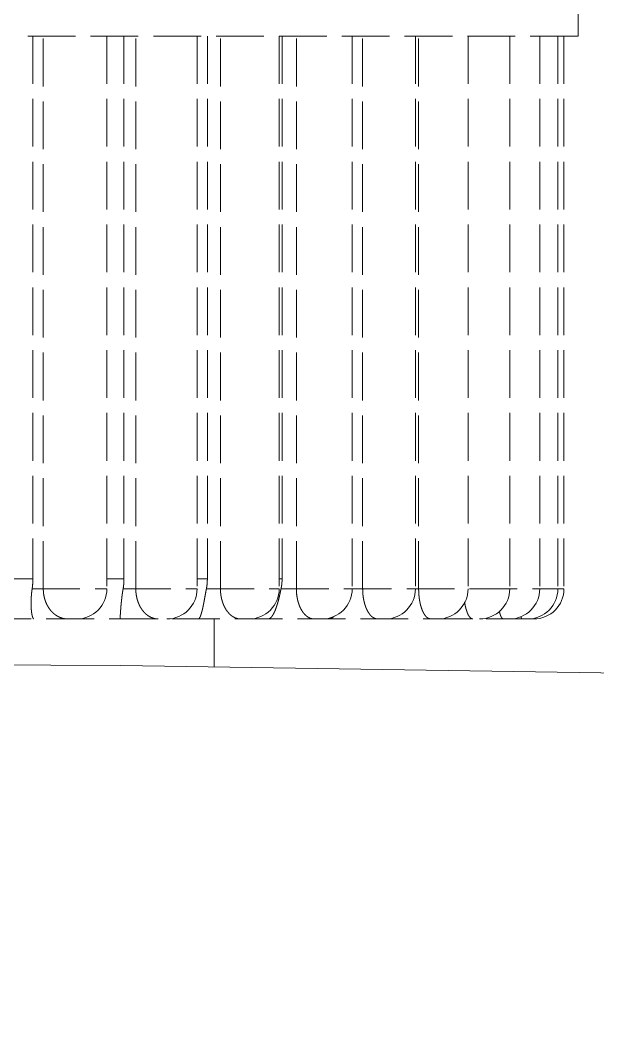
# Model space of a CAD drawing. Header units: millimetres. Extents: x -159872 to 386485, y -250577 to 158966.
# Drawn here: x -44049.07 to -44034.71, y -44542.75 to -44517.47 of the extents above; entities that cross this region are included whole.
import ezdxf

# ---------------------------------------------------------------- set-up
doc = ezdxf.new("R2010")
doc.units = ezdxf.units.MM
doc.linetypes.add('Line Type-17', pattern=[1.5625, 1.1875, -0.375])
doc.layers.add('None', color=7, linetype='Continuous', lineweight=5)

# ---------------------------------------------------------------- blocks, each defined once
blk = doc.blocks.new('Group-156')
at = {"layer": 'None', "color": 7, "linetype": 'Line Type-17', "lineweight": 13, "transparency": 33554687}
for p, q in [((-104708.709, -8060.346), (-104708.709, -8057.546)), ((-104708.709, -8060.346), (-104766.309, -8060.346)), ((-104722.267, -8060.346), (-104722.267, -8073.846)), ((-104722.009, -8074.096), (-104722.009, -8060.346)), ((-104720.426, -8060.346), (-104720.426, -8074.096)), ((-104720.002, -8060.346), (-104720.002, -8073.846)), ((-104719.708, -8074.096), (-104719.708, -8060.346)), ((-104718.183, -8060.346), (-104718.183, -8074.096)), ((-104717.928, -8060.346), (-104717.928, -8073.846)), ((-104717.602, -8074.096), (-104717.602, -8060.346)), ((-104716.142, -8060.346), (-104716.142, -8074.096)), ((-104716.07, -8060.346), (-104716.07, -8073.846)), ((-104715.715, -8074.096), (-104715.715, -8060.346)), ((-104714.325, -8060.346), (-104714.325, -8074.096)), ((-104714.066, -8074.096), (-104714.066, -8060.346)), ((-104712.753, -8060.346), (-104712.753, -8074.096)), ((-104712.674, -8074.096), (-104712.674, -8060.346)), ((-104711.443, -8060.346), (-104711.443, -8074.096)), ((-104710.408, -8060.346), (-104710.408, -8074.096)), ((-104709.661, -8060.346), (-104709.661, -8074.096)), ((-104709.21, -8060.346), (-104709.21, -8074.096)), ((-104709.059, -8060.346), (-104709.059, -8074.096)), ((-104722.267, -8073.846), (-104722.846, -8073.846)), ((-104720.002, -8073.846), (-104720.426, -8073.846)), ((-104717.928, -8073.846), (-104718.183, -8073.846)), ((-104716.07, -8073.846), (-104716.142, -8073.846)), ((-104722.285, -8074.096), (-104720.426, -8074.096)), ((-104720.023, -8074.096), (-104718.183, -8074.096)), ((-104717.952, -8074.096), (-104716.142, -8074.096)), ((-104716.098, -8074.105), (-104716.095, -8074.096)), ((-104716.095, -8074.096), (-104709.059, -8074.096)), ((-104710.122, -8074.809), (-104710.129, -8074.783)), ((-104709.809, -8074.846), (-104765.209, -8074.846)), ((-104717.759, -8074.846), (-104717.759, -8076.041)), ((-104709.934, -8074.846), (-104709.934, -8074.841))]:
    blk.add_line(p, q, dxfattribs=at)
at = {"layer": 'None', "color": 7, "linetype": 'Line Type-17', "lineweight": 13, "transparency": 33554687, "flags": 128}
for points in [[(-104722.285, -8074.096, 0.005169), (-104722.281, -8074.062), (-104722.28, -8074.061, 0.005825), (-104722.276, -8074.026), (-104722.276, -8074.025, 0.005741), (-104722.273, -8073.987), (-104722.273, -8073.986, 0.00594), (-104722.27, -8073.947), (-104722.269, -8073.942, 0.00602), (-104722.268, -8073.911), (-104722.268, -8073.911, 0.002999), (-104722.267, -8073.881, 0.005883), (-104722.267, -8073.851), (-104722.267, -8073.846), (-104722.267, -8073.846)], [(-104720.023, -8074.096, 0.00595), (-104720.017, -8074.061), (-104720.017, -8074.057, 0.006597), (-104720.013, -8074.029, 0.003273), (-104720.01, -8074), (-104720.01, -8074, 0.006576), (-104720.007, -8073.971), (-104720.007, -8073.966, 0.006864), (-104720.004, -8073.926), (-104720.004, -8073.926, 0.006831), (-104720.002, -8073.886), (-104720.002, -8073.885, 0.006592), (-104720.002, -8073.846), (-104720.002, -8073.846)], [(-104717.952, -8074.096, 0.003715), (-104717.948, -8074.076), (-104717.948, -8074.072, 0.007362), (-104717.943, -8074.043), (-104717.942, -8074.037, 0.007289), (-104717.938, -8074.002), (-104717.937, -8073.997, 0.006182), (-104717.934, -8073.971), (-104717.934, -8073.968, 0.00383), (-104717.932, -8073.947, 0.003823), (-104717.931, -8073.927), (-104717.931, -8073.922, 0.00762), (-104717.929, -8073.891), (-104717.929, -8073.886, 0.007479), (-104717.928, -8073.846), (-104717.928, -8073.846)], [(-104716.095, -8074.096), (-104716.095, -8074.095, 0.003528), (-104716.092, -8074.079, 0.003124), (-104716.089, -8074.064), (-104716.089, -8074.06, 0.006211), (-104716.085, -8074.038), (-104716.084, -8074.034, 0.006174), (-104716.08, -8074.005), (-104716.08, -8074.005, 0.006052), (-104716.077, -8073.975), (-104716.077, -8073.975)], [(-104716.077, -8073.975), (-104716.076, -8073.971, 0.006528), (-104716.074, -8073.947), (-104716.074, -8073.943, 0.003305), (-104716.072, -8073.927, 0.003302), (-104716.071, -8073.91), (-104716.071, -8073.906, 0.006592), (-104716.07, -8073.882), (-104716.07, -8073.878, 0.006487), (-104716.07, -8073.846), (-104716.07, -8073.846)], [(-104721.402, -8074.846), (-104721.405, -8074.846, -0.01696), (-104721.433, -8074.845), (-104721.435, -8074.844, -0.012048), (-104721.459, -8074.842, -0.011856), (-104721.482, -8074.839), (-104721.482, -8074.839, -0.011699), (-104721.506, -8074.834), (-104721.506, -8074.834, -0.011587), (-104721.529, -8074.829, -0.011519), (-104721.552, -8074.822, -0.0115), (-104721.575, -8074.814), (-104721.575, -8074.814, -0.012455), (-104721.598, -8074.805), (-104721.599, -8074.805, -0.01178), (-104721.621, -8074.795, -0.011462), (-104721.644, -8074.783, -0.011158), (-104721.665, -8074.771, -0.010869), (-104721.686, -8074.758, -0.010598), (-104721.707, -8074.744, -0.010348), (-104721.727, -8074.729, -0.010122), (-104721.746, -8074.713), (-104721.746, -8074.713, -0.010154), (-104721.765, -8074.696), (-104721.765, -8074.696, -0.010331), (-104721.784, -8074.678), (-104721.784, -8074.678, -0.010057), (-104721.803, -8074.659, -0.009793), (-104721.82, -8074.639, -0.009541), (-104721.837, -8074.618, -0.009303), (-104721.853, -8074.597, -0.00908), (-104721.868, -8074.575, -0.008874), (-104721.883, -8074.553), (-104721.883, -8074.553, -0.008833), (-104721.897, -8074.53), (-104721.897, -8074.529, -0.009031), (-104721.91, -8074.505), (-104721.91, -8074.505, -0.008862), (-104721.923, -8074.48, -0.008698), (-104721.935, -8074.454, -0.008539), (-104721.946, -8074.428, -0.008389), (-104721.956, -8074.402, -0.008247), (-104721.965, -8074.375, -0.008115), (-104721.973, -8074.349), (-104721.973, -8074.348, -0.00805), (-104721.98, -8074.321), (-104721.981, -8074.321, -0.008159), (-104721.987, -8074.293), (-104721.987, -8074.293, -0.008078), (-104721.993, -8074.264, -0.008007), (-104721.998, -8074.236, -0.007948), (-104722.002, -8074.207, -0.007901), (-104722.005, -8074.178, -0.007867), (-104722.007, -8074.149), (-104722.007, -8074.143, -0.014206), (-104722.009, -8074.102), (-104722.009, -8074.096), (-104722.009, -8074.096)], [(-104719.15, -8074.846, -0.011058), (-104719.169, -8074.845), (-104719.17, -8074.845, -0.013243), (-104719.189, -8074.844), (-104719.19, -8074.844, -0.012913), (-104719.212, -8074.841), (-104719.212, -8074.841, -0.012634), (-104719.234, -8074.837), (-104719.234, -8074.837, -0.01241), (-104719.255, -8074.832), (-104719.255, -8074.832, -0.012242), (-104719.276, -8074.826, -0.012129), (-104719.297, -8074.819), (-104719.299, -8074.818, -0.012081), (-104719.315, -8074.812, -0.006241), (-104719.33, -8074.806), (-104719.33, -8074.806, -0.012612), (-104719.346, -8074.798), (-104719.348, -8074.797, -0.012159), (-104719.369, -8074.786, -0.011717), (-104719.389, -8074.774, -0.011287), (-104719.408, -8074.761, -0.010875), (-104719.427, -8074.747, -0.010486), (-104719.445, -8074.732, -0.01015), (-104719.463, -8074.717), (-104719.465, -8074.715, -0.014458), (-104719.486, -8074.695), (-104719.488, -8074.693, -0.010249), (-104719.505, -8074.674, -0.009915), (-104719.522, -8074.655, -0.00958), (-104719.538, -8074.635, -0.009254), (-104719.553, -8074.614, -0.00894), (-104719.567, -8074.593, -0.008641), (-104719.581, -8074.572, -0.008358), (-104719.594, -8074.55), (-104719.594, -8074.55, -0.008362), (-104719.607, -8074.527), (-104719.607, -8074.526, -0.008548), (-104719.619, -8074.502), (-104719.619, -8074.502, -0.008351), (-104719.63, -8074.477, -0.008158), (-104719.641, -8074.451, -0.007968), (-104719.651, -8074.426, -0.007785), (-104719.66, -8074.4, -0.007609), (-104719.668, -8074.373, -0.007441), (-104719.676, -8074.347), (-104719.676, -8074.347, -0.007368), (-104719.682, -8074.32), (-104719.682, -8074.319, -0.007495), (-104719.688, -8074.292), (-104719.689, -8074.291, -0.007414), (-104719.694, -8074.263, -0.007341), (-104719.698, -8074.235, -0.007276), (-104719.702, -8074.206, -0.00722), (-104719.705, -8074.177, -0.007177), (-104719.706, -8074.149), (-104719.707, -8074.143, -0.012911), (-104719.708, -8074.102), (-104719.708, -8074.096), (-104719.708, -8074.096)], [(-104717.1, -8074.846, -0.00859), (-104717.112, -8074.845), (-104717.114, -8074.845, -0.014754), (-104717.129, -8074.844), (-104717.131, -8074.844, -0.014236), (-104717.15, -8074.842), (-104717.15, -8074.842, -0.013787), (-104717.17, -8074.838), (-104717.17, -8074.838, -0.013404), (-104717.188, -8074.834), (-104717.189, -8074.834, -0.013091), (-104717.207, -8074.828, -0.012853), (-104717.226, -8074.822), (-104717.226, -8074.821, -0.012689), (-104717.243, -8074.815, -0.010479), (-104717.259, -8074.807), (-104717.26, -8074.807, -0.013532), (-104717.276, -8074.798), (-104717.277, -8074.797, -0.012911), (-104717.296, -8074.786, -0.012294), (-104717.314, -8074.775, -0.011684), (-104717.331, -8074.762, -0.011091), (-104717.348, -8074.748, -0.010522), (-104717.364, -8074.734, -0.009984), (-104717.379, -8074.719, -0.009471), (-104717.394, -8074.704), (-104717.394, -8074.703, -0.010163), (-104717.409, -8074.686), (-104717.41, -8074.686, -0.009885), (-104717.425, -8074.667), (-104717.425, -8074.667, -0.009486), (-104717.44, -8074.648, -0.00909), (-104717.454, -8074.628, -0.008701), (-104717.467, -8074.607, -0.008322), (-104717.48, -8074.587, -0.007956), (-104717.491, -8074.565, -0.007598), (-104717.503, -8074.544), (-104717.503, -8074.544, -0.007798), (-104717.514, -8074.521), (-104717.514, -8074.52, -0.00785), (-104717.525, -8074.496), (-104717.525, -8074.496, -0.007637), (-104717.535, -8074.471, -0.007425), (-104717.544, -8074.446, -0.007216), (-104717.553, -8074.42, -0.007011), (-104717.56, -8074.395, -0.006812), (-104717.568, -8074.369, -0.006618), (-104717.574, -8074.343), (-104717.574, -8074.343, -0.006578), (-104717.58, -8074.316), (-104717.58, -8074.316, -0.00671), (-104717.585, -8074.288), (-104717.587, -8074.281, -0.013151), (-104717.593, -8074.239, -0.006482), (-104717.598, -8074.197, -0.012778), (-104717.601, -8074.155), (-104717.601, -8074.148, -0.011412), (-104717.602, -8074.096), (-104717.602, -8074.096)], [(-104716.338, -8074.8), (-104716.337, -8074.799, 0.01369), (-104716.33, -8074.792), (-104716.33, -8074.791, 0.00864), (-104716.324, -8074.785, 0.00791), (-104716.319, -8074.778), (-104716.319, -8074.778, 0.00716), (-104716.314, -8074.771), (-104716.314, -8074.771, 0.006415), (-104716.309, -8074.764), (-104716.309, -8074.764, 0.00568), (-104716.305, -8074.757), (-104716.305, -8074.757, 0.004953), (-104716.3, -8074.75, 0.00425), (-104716.296, -8074.743, 0.003543), (-104716.291, -8074.735), (-104716.29, -8074.732, 0.007747), (-104716.282, -8074.719), (-104716.281, -8074.717, 0.004455), (-104716.273, -8074.701), (-104716.273, -8074.701, 0.007204), (-104716.264, -8074.684), (-104716.263, -8074.682, 0.003795), (-104716.257, -8074.669, 0.003581), (-104716.252, -8074.657, 0.00335), (-104716.246, -8074.644, 0.003117), (-104716.241, -8074.631, 0.002889), (-104716.236, -8074.619), (-104716.235, -8074.618, 0.003501), (-104716.23, -8074.603), (-104716.228, -8074.598, 0.005713), (-104716.219, -8074.575), (-104716.218, -8074.571, 0.002586), (-104716.213, -8074.555, 0.00247), (-104716.207, -8074.54), (-104716.206, -8074.536, 0.004323), (-104716.199, -8074.513, 0.001933), (-104716.191, -8074.489, 0.003288), (-104716.184, -8074.465), (-104716.183, -8074.46, 0.003144), (-104716.173, -8074.427), (-104716.173, -8074.426, 0.002867), (-104716.163, -8074.39), (-104716.163, -8074.39, 0.002563), (-104716.154, -8074.355), (-104716.154, -8074.354, 0.002255), (-104716.145, -8074.32), (-104716.145, -8074.319, 0.001777), (-104716.137, -8074.286), (-104716.137, -8074.286)], [(-104715.274, -8074.846), (-104715.275, -8074.846, -0.020397), (-104715.293, -8074.845), (-104715.294, -8074.845, -0.016293), (-104715.311, -8074.843, -0.015558), (-104715.328, -8074.84), (-104715.328, -8074.84, -0.014895), (-104715.344, -8074.836), (-104715.344, -8074.836, -0.014324), (-104715.361, -8074.831), (-104715.361, -8074.831, -0.013853), (-104715.377, -8074.825), (-104715.377, -8074.825, -0.013483), (-104715.392, -8074.818, -0.01326), (-104715.408, -8074.81), (-104715.408, -8074.81, -0.015458), (-104715.425, -8074.8), (-104715.425, -8074.8, -0.01401), (-104715.442, -8074.789, -0.013176), (-104715.457, -8074.778, -0.012332), (-104715.472, -8074.765, -0.011498), (-104715.487, -8074.752, -0.010684), (-104715.501, -8074.738, -0.009903), (-104715.514, -8074.724, -0.009149), (-104715.527, -8074.709), (-104715.527, -8074.709, -0.009297), (-104715.54, -8074.693), (-104715.541, -8074.692, -0.009587), (-104715.554, -8074.675), (-104715.554, -8074.674, -0.009153), (-104715.567, -8074.655, -0.008715), (-104715.58, -8074.636, -0.008278), (-104715.591, -8074.616, -0.007846), (-104715.602, -8074.596, -0.007421), (-104715.613, -8074.575, -0.007012), (-104715.622, -8074.554), (-104715.623, -8074.554, -0.00673), (-104715.632, -8074.533), (-104715.632, -8074.532, -0.00719), (-104715.641, -8074.509), (-104715.642, -8074.508, -0.006972), (-104715.651, -8074.484, -0.00675), (-104715.659, -8074.459, -0.00653), (-104715.667, -8074.434, -0.006312), (-104715.674, -8074.409, -0.006097), (-104715.681, -8074.384, -0.005889), (-104715.687, -8074.359, -0.005675), (-104715.692, -8074.333), (-104715.692, -8074.333, -0.005818), (-104715.697, -8074.306), (-104715.698, -8074.299, -0.011553), (-104715.704, -8074.258), (-104715.705, -8074.251, -0.011281), (-104715.711, -8074.195), (-104715.711, -8074.192, -0.011037), (-104715.714, -8074.143), (-104715.714, -8074.14, -0.008476), (-104715.715, -8074.096), (-104715.715, -8074.096)], [(-104713.691, -8074.846, -0.015767), (-104713.702, -8074.845), (-104713.703, -8074.845, -0.019799), (-104713.715, -8074.844), (-104713.716, -8074.844, -0.018523), (-104713.731, -8074.841), (-104713.731, -8074.841, -0.017345), (-104713.745, -8074.837), (-104713.745, -8074.837, -0.016292), (-104713.759, -8074.833), (-104713.759, -8074.833, -0.015381), (-104713.772, -8074.827), (-104713.772, -8074.827, -0.014623), (-104713.786, -8074.821), (-104713.786, -8074.821, -0.014014), (-104713.798, -8074.814, -0.011579), (-104713.809, -8074.807), (-104713.81, -8074.807, -0.015999), (-104713.823, -8074.798), (-104713.824, -8074.797, -0.014925), (-104713.838, -8074.786, -0.013802), (-104713.851, -8074.774, -0.012654), (-104713.863, -8074.762, -0.011509), (-104713.876, -8074.749, -0.010383), (-104713.887, -8074.735, -0.009303), (-104713.898, -8074.721, -0.00821), (-104713.908, -8074.706), (-104713.909, -8074.706, -0.008661), (-104713.919, -8074.69), (-104713.92, -8074.689, -0.008744), (-104713.931, -8074.671), (-104713.932, -8074.67, -0.008308), (-104713.943, -8074.651, -0.007866), (-104713.953, -8074.632, -0.007422), (-104713.963, -8074.612, -0.00698), (-104713.972, -8074.592, -0.006542), (-104713.98, -8074.572, -0.006114), (-104713.989, -8074.551), (-104713.989, -8074.551, -0.005936), (-104713.996, -8074.53), (-104713.997, -8074.529, -0.00633), (-104714.005, -8074.506), (-104714.005, -8074.505, -0.006108), (-104714.012, -8074.481, -0.005884), (-104714.02, -8074.456, -0.00566), (-104714.026, -8074.432, -0.005439), (-104714.032, -8074.407, -0.005219), (-104714.037, -8074.382, -0.005042), (-104714.042, -8074.357), (-104714.044, -8074.35, -0.009702), (-104714.05, -8074.311), (-104714.051, -8074.304, -0.009789), (-104714.058, -8074.25), (-104714.058, -8074.25, -0.009555), (-104714.062, -8074.195), (-104714.063, -8074.192, -0.009326), (-104714.065, -8074.143), (-104714.065, -8074.14, -0.007141), (-104714.066, -8074.096), (-104714.066, -8074.096)], [(-104712.369, -8074.846), (-104712.37, -8074.846, -0.019763), (-104712.377, -8074.845), (-104712.378, -8074.845, -0.012505), (-104712.384, -8074.845, -0.012004), (-104712.39, -8074.844), (-104712.39, -8074.844, -0.011586), (-104712.395, -8074.842), (-104712.397, -8074.842, -0.021421), (-104712.405, -8074.84), (-104712.407, -8074.839, -0.01944), (-104712.418, -8074.835), (-104712.418, -8074.835, -0.017692), (-104712.429, -8074.83), (-104712.429, -8074.83, -0.016178), (-104712.44, -8074.824), (-104712.44, -8074.824, -0.014912), (-104712.45, -8074.818), (-104712.451, -8074.818, -0.013867), (-104712.46, -8074.811, -0.010955), (-104712.469, -8074.804), (-104712.469, -8074.804, -0.016861), (-104712.479, -8074.795), (-104712.48, -8074.794, -0.01555), (-104712.492, -8074.783), (-104712.492, -8074.783, -0.014136), (-104712.502, -8074.771, -0.012665), (-104712.512, -8074.758, -0.011179), (-104712.522, -8074.745, -0.009698), (-104712.53, -8074.732, -0.008274), (-104712.539, -8074.718, -0.006768), (-104712.547, -8074.705), (-104712.548, -8074.703, -0.008296), (-104712.557, -8074.686), (-104712.558, -8074.684, -0.007267), (-104712.567, -8074.666, -0.006903), (-104712.576, -8074.646, -0.006533), (-104712.584, -8074.627, -0.006161), (-104712.591, -8074.608, -0.005789), (-104712.599, -8074.588, -0.005418), (-104712.605, -8074.568, -0.005051), (-104712.612, -8074.548), (-104712.612, -8074.548, -0.00505), (-104712.618, -8074.527), (-104712.618, -8074.526, -0.005345), (-104712.625, -8074.503), (-104712.625, -8074.503, -0.005126), (-104712.631, -8074.478, -0.004905), (-104712.637, -8074.454, -0.004685), (-104712.642, -8074.43, -0.004467), (-104712.647, -8074.405, -0.00425), (-104712.651, -8074.381, -0.004078), (-104712.655, -8074.356), (-104712.656, -8074.348, -0.008231), (-104712.661, -8074.309), (-104712.662, -8074.301, -0.00783), (-104712.667, -8074.247, -0.007659), (-104712.671, -8074.193), (-104712.671, -8074.19, -0.007482), (-104712.673, -8074.142), (-104712.673, -8074.139, -0.005729), (-104712.674, -8074.096), (-104712.674, -8074.096)], [(-104711.322, -8074.846), (-104711.322, -8074.846, -0.017052), (-104711.327, -8074.845), (-104711.327, -8074.845, -0.01457), (-104711.331, -8074.845, -0.013986), (-104711.334, -8074.844, -0.013353), (-104711.338, -8074.844), (-104711.338, -8074.844, -0.012694), (-104711.342, -8074.843), (-104711.342, -8074.843, -0.012023), (-104711.346, -8074.841), (-104711.346, -8074.841, -0.011355), (-104711.349, -8074.84), (-104711.349, -8074.84, -0.0107), (-104711.353, -8074.838), (-104711.353, -8074.838, -0.010067), (-104711.357, -8074.837), (-104711.357, -8074.837, -0.009581), (-104711.36, -8074.835), (-104711.361, -8074.834, -0.017244), (-104711.366, -8074.831), (-104711.367, -8074.831, -0.015172), (-104711.374, -8074.826), (-104711.374, -8074.826, -0.013401), (-104711.381, -8074.821), (-104711.381, -8074.821, -0.011894), (-104711.387, -8074.815, -0.010558), (-104711.393, -8074.81), (-104711.394, -8074.809, -0.014138), (-104711.4, -8074.802, -0.007256), (-104711.406, -8074.795), (-104711.406, -8074.795, -0.013712), (-104711.412, -8074.788), (-104711.412, -8074.788, -0.006514), (-104711.417, -8074.781, -0.012147), (-104711.423, -8074.773), (-104711.424, -8074.772, -0.010947), (-104711.43, -8074.762), (-104711.43, -8074.762, -0.009696), (-104711.436, -8074.751, -0.008417), (-104711.442, -8074.74, -0.007121), (-104711.447, -8074.729, -0.005842), (-104711.452, -8074.718, -0.004504), (-104711.456, -8074.707), (-104711.457, -8074.707, -0.003909), (-104711.462, -8074.694), (-104711.462, -8074.693, -0.004589), (-104711.467, -8074.679), (-104711.469, -8074.674, -0.008631), (-104711.478, -8074.65, -0.004109), (-104711.486, -8074.626, -0.00771), (-104711.493, -8074.602, -0.003653), (-104711.5, -8074.577, -0.006825), (-104711.506, -8074.552), (-104711.507, -8074.547, -0.004974), (-104711.513, -8074.523), (-104711.513, -8074.522, -0.004023), (-104711.517, -8074.5, -0.003837), (-104711.522, -8074.478, -0.003665), (-104711.526, -8074.455), (-104711.526, -8074.453, -0.005007), (-104711.53, -8074.425), (-104711.531, -8074.423), (-104711.531, -8074.422)], [(-104714.925, -8074.846), (-104714.925, -8074.846, 0.00976), (-104714.918, -8074.845, 0.009422), (-104714.912, -8074.845), (-104714.912, -8074.845, 0.009104), (-104714.906, -8074.844), (-104714.906, -8074.844, 0.008799), (-104714.899, -8074.844), (-104714.899, -8074.844, 0.008508), (-104714.893, -8074.843), (-104714.893, -8074.843, 0.008233), (-104714.886, -8074.841), (-104714.886, -8074.841, 0.007975), (-104714.88, -8074.84), (-104714.88, -8074.84, 0.007736), (-104714.874, -8074.838), (-104714.874, -8074.838, 0.007515), (-104714.867, -8074.836, 0.007313), (-104714.861, -8074.834, 0.007131), (-104714.855, -8074.832), (-104714.855, -8074.832, 0.006969), (-104714.849, -8074.829), (-104714.849, -8074.829, 0.006826), (-104714.843, -8074.827), (-104714.843, -8074.827, 0.006704), (-104714.837, -8074.824), (-104714.837, -8074.824, 0.006602), (-104714.831, -8074.821), (-104714.831, -8074.821, 0.00652), (-104714.826, -8074.818), (-104714.825, -8074.818, 0.005253), (-104714.821, -8074.815), (-104714.821, -8074.815)], [(-104714.821, -8074.815), (-104714.82, -8074.815, 0.052545), (-104714.77, -8074.778), (-104714.769, -8074.777)]]:
    blk.add_lwpolyline(points, format="xyb", dxfattribs=at)
at = {"layer": 'None', "color": 7, "lineweight": 13, "transparency": 33554687, "flags": 128}
blk.add_lwpolyline([(-104737.509, -8075.918), (-104720.078, -8076.006), (-104702.176, -8076.279), (-104684.778, -8076.721), (-104667.899, -8077.317), (-104651.55, -8078.051), (-104635.742, -8078.908), (-104620.541, -8079.869), (-104606.06, -8080.909), (-104592.399, -8082.001), (-104579.789, -8083.101), (-104568.636, -8084.142), (-104564.494, -8084.544)], dxfattribs=at)
blk.add_lwpolyline([(-104737.509, -8087.036), (-104734.91, -8087.036, 0.000767), (-104714.665, -8087.002), (-104711.391, -8086.991, 0.000406), (-104697.694, -8086.936, 0.000179), (-104683.996, -8086.865)], format="xyb", dxfattribs=at)
at = {"layer": 'None', "color": 7, "linetype": 'Line Type-17', "lineweight": 13, "transparency": 33554687}
for centre in [(-104721.176, -8074.096), (-104718.933, -8074.096), (-104716.892, -8074.096), (-104715.075, -8074.096), (-104713.503, -8074.096), (-104712.193, -8074.096), (-104711.158, -8074.096), (-104710.411, -8074.096), (-104709.96, -8074.096), (-104709.809, -8074.096)]:
    blk.add_arc(centre, 0.75, 270, 0, dxfattribs=at)
for points, weights, knots in [([(-104722.24, -8074.846), (-104722.24, -8074.846), (-104722.24, -8074.846), (-104722.241, -8074.846), (-104722.243, -8074.845), (-104722.243, -8074.845), (-104722.243, -8074.845), (-104722.244, -8074.845), (-104722.245, -8074.845), (-104722.246, -8074.844), (-104722.247, -8074.844), (-104722.248, -8074.843), (-104722.249, -8074.843), (-104722.25, -8074.842), (-104722.251, -8074.841), (-104722.252, -8074.841), (-104722.253, -8074.84), (-104722.254, -8074.839), (-104722.255, -8074.838), (-104722.255, -8074.837), (-104722.256, -8074.836), (-104722.257, -8074.835), (-104722.258, -8074.834), (-104722.258, -8074.833), (-104722.259, -8074.832), (-104722.26, -8074.831), (-104722.261, -8074.83), (-104722.261, -8074.83), (-104722.261, -8074.829), (-104722.262, -8074.828), (-104722.263, -8074.826), (-104722.263, -8074.825), (-104722.263, -8074.825), (-104722.264, -8074.823), (-104722.266, -8074.82), (-104722.267, -8074.818), (-104722.268, -8074.815), (-104722.268, -8074.815), (-104722.268, -8074.814), (-104722.27, -8074.81), (-104722.272, -8074.806), (-104722.272, -8074.804), (-104722.273, -8074.802), (-104722.276, -8074.795), (-104722.278, -8074.788), (-104722.279, -8074.786), (-104722.279, -8074.785), (-104722.281, -8074.78), (-104722.282, -8074.776), (-104722.283, -8074.771), (-104722.284, -8074.766), (-104722.285, -8074.762), (-104722.286, -8074.757), (-104722.286, -8074.757), (-104722.287, -8074.757), (-104722.287, -8074.753), (-104722.288, -8074.749), (-104722.289, -8074.745), (-104722.29, -8074.737), (-104722.292, -8074.731), (-104722.293, -8074.724), (-104722.294, -8074.718), (-104722.294, -8074.715), (-104722.295, -8074.713), (-104722.296, -8074.702), (-104722.298, -8074.69), (-104722.298, -8074.689), (-104722.298, -8074.688), (-104722.3, -8074.674), (-104722.302, -8074.66), (-104722.302, -8074.66), (-104722.302, -8074.659), (-104722.304, -8074.646), (-104722.305, -8074.632), (-104722.306, -8074.619), (-104722.307, -8074.605), (-104722.307, -8074.604), (-104722.307, -8074.603), (-104722.309, -8074.588), (-104722.31, -8074.573), (-104722.31, -8074.57), (-104722.31, -8074.566), (-104722.311, -8074.553), (-104722.311, -8074.54), (-104722.312, -8074.527), (-104722.312, -8074.515), (-104722.312, -8074.502), (-104722.312, -8074.489), (-104722.313, -8074.476), (-104722.313, -8074.463), (-104722.313, -8074.458), (-104722.313, -8074.453), (-104722.313, -8074.43), (-104722.312, -8074.407), (-104722.312, -8074.397), (-104722.312, -8074.387), (-104722.311, -8074.353), (-104722.309, -8074.32), (-104722.307, -8074.287), (-104722.304, -8074.254), (-104722.304, -8074.253), (-104722.304, -8074.252), (-104722.301, -8074.217), (-104722.297, -8074.182), (-104722.296, -8074.178), (-104722.296, -8074.173), (-104722.291, -8074.135), (-104722.285, -8074.096), (-104722.285, -8074.096), (-104722.285, -8074.096)], [1, 1, 1, 0.995091020684, 1, 1, 1, 0.997901529814, 1, 0.998155562089, 1, 0.998463120219, 1, 0.998778407699, 1, 0.999061458395, 1, 0.999295383223, 1, 0.999479020112, 1, 0.999618834442, 1, 0.999723518417, 1, 0.999788591999, 1, 1, 1, 0.999526426398, 1, 1, 1, 0.9997829741, 1, 0.999941859344, 1, 1, 1, 0.999813584137, 1, 1, 1, 0.999410186063, 1, 1, 1, 0.999873718931, 1, 0.99989685713, 1, 0.999923205268, 1, 1, 1, 0.999949955035, 1, 1, 1, 1, 0.999966956957, 1, 1, 1, 0.999939783565, 1, 1, 1, 0.999947678959, 1, 1, 1, 0.99995183672, 1, 0.999959968869, 1, 1, 1, 0.999934610384, 1, 1, 1, 0.999946860883, 1, 0.999988546329, 1, 0.999963512655, 1, 0.99999284619, 1, 1, 1, 0.99988920679, 1, 1, 1, 0.999870816003, 1, 0.999941679604, 1, 1, 1, 0.999836039143, 1, 1, 1, 0.999863429632, 1, 1, 1], [0, 0, 0, 0.000874, 0.000874, 0.006327, 0.006327, 0.00692, 0.00692, 0.011203, 0.011203, 0.015486, 0.015486, 0.019778, 0.019778, 0.024128, 0.024128, 0.028572, 0.028572, 0.033132, 0.033132, 0.037821, 0.037821, 0.04264, 0.04264, 0.047585, 0.047585, 0.052643, 0.052643, 0.054009, 0.054009, 0.061797, 0.061797, 0.063312, 0.063312, 0.0736, 0.0736, 0.083889, 0.083889, 0.087095, 0.087095, 0.103792, 0.103792, 0.112368, 0.112368, 0.141529, 0.141529, 0.146833, 0.146833, 0.1654, 0.1654, 0.183601, 0.183601, 0.201584, 0.201584, 0.202742, 0.202742, 0.218409, 0.218409, 0.234076, 0.249744, 0.249744, 0.265411, 0.265411, 0.271159, 0.271159, 0.298322, 0.298322, 0.301173, 0.301173, 0.334037, 0.334037, 0.334889, 0.334889, 0.366894, 0.366894, 0.3989, 0.3989, 0.400826, 0.400826, 0.436681, 0.436681, 0.444437, 0.444437, 0.475045, 0.475045, 0.505565, 0.505565, 0.536078, 0.536078, 0.566585, 0.566585, 0.57807, 0.57807, 0.631541, 0.631541, 0.655904, 0.655904, 0.73426, 0.73426, 0.812622, 0.812622, 0.814845, 0.814845, 0.897643, 0.897643, 0.907658, 0.907658, 0.999197, 0.999197, 1, 1, 1]), ([(-104720.104, -8074.846), (-104720.104, -8074.846), (-104720.104, -8074.846), (-104720.103, -8074.846), (-104720.103, -8074.845), (-104720.102, -8074.845), (-104720.102, -8074.845), (-104720.101, -8074.845), (-104720.101, -8074.845), (-104720.101, -8074.845), (-104720.101, -8074.845), (-104720.1, -8074.844), (-104720.1, -8074.844), (-104720.099, -8074.843), (-104720.099, -8074.843), (-104720.098, -8074.842), (-104720.098, -8074.841), (-104720.098, -8074.841), (-104720.098, -8074.84), (-104720.097, -8074.839), (-104720.097, -8074.838), (-104720.097, -8074.837), (-104720.097, -8074.836), (-104720.097, -8074.835), (-104720.097, -8074.834), (-104720.097, -8074.833), (-104720.097, -8074.832), (-104720.097, -8074.831), (-104720.097, -8074.829), (-104720.097, -8074.827), (-104720.098, -8074.825), (-104720.098, -8074.823), (-104720.098, -8074.82), (-104720.099, -8074.816), (-104720.099, -8074.811), (-104720.1, -8074.806), (-104720.1, -8074.801), (-104720.1, -8074.797), (-104720.1, -8074.796), (-104720.1, -8074.796), (-104720.1, -8074.791), (-104720.1, -8074.786), (-104720.1, -8074.785), (-104720.1, -8074.785), (-104720.1, -8074.781), (-104720.1, -8074.776), (-104720.1, -8074.775), (-104720.099, -8074.775), (-104720.099, -8074.771), (-104720.099, -8074.768), (-104720.098, -8074.765), (-104720.098, -8074.762), (-104720.097, -8074.758), (-104720.097, -8074.755), (-104720.096, -8074.752), (-104720.094, -8074.739), (-104720.093, -8074.734), (-104720.092, -8074.729), (-104720.091, -8074.724), (-104720.091, -8074.724), (-104720.091, -8074.723), (-104720.09, -8074.716), (-104720.09, -8074.709), (-104720.089, -8074.703), (-104720.088, -8074.696), (-104720.088, -8074.696), (-104720.088, -8074.696), (-104720.088, -8074.689), (-104720.087, -8074.682), (-104720.087, -8074.682), (-104720.087, -8074.682), (-104720.087, -8074.675), (-104720.087, -8074.668), (-104720.087, -8074.668), (-104720.087, -8074.668), (-104720.086, -8074.661), (-104720.086, -8074.654), (-104720.086, -8074.65), (-104720.085, -8074.631), (-104720.084, -8074.614), (-104720.083, -8074.602), (-104720.083, -8074.589), (-104720.082, -8074.587), (-104720.082, -8074.586), (-104720.082, -8074.577), (-104720.081, -8074.568), (-104720.08, -8074.559), (-104720.08, -8074.551), (-104720.08, -8074.549), (-104720.079, -8074.548), (-104720.078, -8074.537), (-104720.077, -8074.525), (-104720.076, -8074.514), (-104720.075, -8074.497), (-104720.07, -8074.449), (-104720.065, -8074.409), (-104720.065, -8074.401), (-104720.063, -8074.386), (-104720.061, -8074.371), (-104720.06, -8074.356), (-104720.058, -8074.341), (-104720.056, -8074.326), (-104720.054, -8074.311), (-104720.053, -8074.296), (-104720.051, -8074.281), (-104720.05, -8074.274), (-104720.049, -8074.266), (-104720.045, -8074.236), (-104720.041, -8074.207), (-104720.039, -8074.198), (-104720.038, -8074.188), (-104720.031, -8074.142), (-104720.023, -8074.096), (-104720.023, -8074.096), (-104720.023, -8074.096)], [1, 1, 1, 0.995975765188, 1, 1, 1, 0.992179672981, 1, 1, 1, 0.992217215787, 1, 0.994067396838, 1, 0.996203307198, 1, 0.997766633998, 1, 0.998720107853, 1, 0.999266510455, 1, 0.999577170739, 1, 0.999756376088, 1, 1, 1, 1, 0.999906561346, 1, 1, 1, 0.999798768361, 1, 0.999585050569, 1, 1, 1, 0.99957483441, 1, 1, 1, 0.999623672763, 1, 1, 1, 0.999730483264, 1, 1, 1, 0.999880171648, 1, 1, 1, 1, 0.999785497473, 1, 1, 1, 0.999886991107, 1, 0.999933754952, 1, 1, 1, 0.999964066752, 1, 1, 1, 0.999983287375, 1, 1, 1, 0.999992630429, 1, 1, 1, 1, 0.999948197821, 1, 1, 1, 0.999989293791, 1, 0.999991534552, 1, 1, 1, 0.999986917948, 1, 1, 1, 1, 1, 1, 0.99999737259, 1, 1, 1, 0.999993465111, 1, 0.999997514948, 1, 1, 1, 0.999929101893, 1, 1, 1, 0.999939893634, 1, 1, 1], [0, 0, 0, 0.000491, 0.000491, 0.002399, 0.002399, 0.004315, 0.004315, 0.006215, 0.006215, 0.006495, 0.006495, 0.008914, 0.008914, 0.011338, 0.011338, 0.013872, 0.013872, 0.016597, 0.016597, 0.019557, 0.019557, 0.022767, 0.022767, 0.02622, 0.02622, 0.029899, 0.029899, 0.033778, 0.037656, 0.037656, 0.041535, 0.041535, 0.049322, 0.049322, 0.060033, 0.060033, 0.070742, 0.070742, 0.071807, 0.071807, 0.082641, 0.082641, 0.083028, 0.083028, 0.093089, 0.093089, 0.094518, 0.094518, 0.101724, 0.101724, 0.108932, 0.108932, 0.116138, 0.116138, 0.123668, 0.145934, 0.145934, 0.168196, 0.168196, 0.17208, 0.17208, 0.2021, 0.2021, 0.232111, 0.232111, 0.232551, 0.232551, 0.263442, 0.263442, 0.263794, 0.263794, 0.295391, 0.295391, 0.295651, 0.295651, 0.327769, 0.327769, 0.344228, 0.415306, 0.415306, 0.468258, 0.468258, 0.476033, 0.476033, 0.513438, 0.513438, 0.550844, 0.550844, 0.556588, 0.556588, 0.605006, 0.605006, 0.653423, 0.701841, 0.750259, 0.762867, 0.762867, 0.786068, 0.786068, 0.809269, 0.809269, 0.832471, 0.832471, 0.855674, 0.855674, 0.867195, 0.867195, 0.913437, 0.913437, 0.927771, 0.927771, 0.999472, 0.999472, 1, 1, 1]), ([(-104718.159, -8074.846), (-104718.159, -8074.846), (-104718.159, -8074.846), (-104718.158, -8074.846), (-104718.157, -8074.845), (-104718.155, -8074.845), (-104718.154, -8074.845), (-104718.152, -8074.845), (-104718.151, -8074.844), (-104718.15, -8074.844), (-104718.149, -8074.843), (-104718.147, -8074.843), (-104718.146, -8074.842), (-104718.145, -8074.841), (-104718.144, -8074.841), (-104718.142, -8074.84), (-104718.141, -8074.839), (-104718.14, -8074.838), (-104718.139, -8074.837), (-104718.138, -8074.836), (-104718.137, -8074.835), (-104718.136, -8074.834), (-104718.135, -8074.833), (-104718.133, -8074.832), (-104718.132, -8074.831), (-104718.132, -8074.831), (-104718.132, -8074.83), (-104718.13, -8074.829), (-104718.129, -8074.827), (-104718.129, -8074.827), (-104718.128, -8074.826), (-104718.126, -8074.824), (-104718.125, -8074.821), (-104718.123, -8074.819), (-104718.121, -8074.816), (-104718.121, -8074.816), (-104718.121, -8074.816), (-104718.119, -8074.812), (-104718.117, -8074.809), (-104718.116, -8074.809), (-104718.116, -8074.808), (-104718.113, -8074.804), (-104718.111, -8074.8), (-104718.111, -8074.799), (-104718.111, -8074.799), (-104718.108, -8074.794), (-104718.106, -8074.79), (-104718.104, -8074.785), (-104718.102, -8074.78), (-104718.1, -8074.776), (-104718.098, -8074.771), (-104718.096, -8074.766), (-104718.094, -8074.761), (-104718.093, -8074.757), (-104718.091, -8074.752), (-104718.091, -8074.752), (-104718.091, -8074.752), (-104718.089, -8074.747), (-104718.088, -8074.743), (-104718.086, -8074.738), (-104718.082, -8074.724), (-104718.078, -8074.711), (-104718.074, -8074.697), (-104718.074, -8074.695), (-104718.073, -8074.692), (-104718.068, -8074.674), (-104718.063, -8074.656), (-104718.062, -8074.652), (-104718.061, -8074.649), (-104718.056, -8074.63), (-104718.052, -8074.611), (-104718.051, -8074.606), (-104718.049, -8074.6), (-104718.047, -8074.592), (-104718.045, -8074.583), (-104718.043, -8074.574), (-104718.041, -8074.565), (-104718.039, -8074.557), (-104718.038, -8074.548), (-104718.037, -8074.546), (-104718.037, -8074.544), (-104718.034, -8074.53), (-104718.031, -8074.517), (-104718.031, -8074.515), (-104718.03, -8074.513), (-104718.027, -8074.495), (-104718.023, -8074.478), (-104718.023, -8074.478), (-104718.023, -8074.478), (-104718.02, -8074.46), (-104718.017, -8074.442), (-104718.016, -8074.441), (-104718.016, -8074.441), (-104718.013, -8074.422), (-104718.009, -8074.403), (-104718.009, -8074.402), (-104718.009, -8074.402), (-104718.005, -8074.382), (-104718.001, -8074.362), (-104717.998, -8074.341), (-104717.988, -8074.292), (-104717.971, -8074.196), (-104717.967, -8074.173), (-104717.966, -8074.172), (-104717.963, -8074.152), (-104717.959, -8074.133), (-104717.959, -8074.132), (-104717.959, -8074.13), (-104717.955, -8074.113), (-104717.952, -8074.096), (-104717.952, -8074.096), (-104717.952, -8074.096)], [1, 1, 1, 0.998591248725, 1, 0.998680510984, 1, 0.998811941698, 1, 0.998970913657, 1, 0.999136593314, 1, 0.999293430289, 1, 0.99943250111, 1, 0.999550407868, 1, 0.999647385687, 1, 0.99972558703, 1, 0.99977714436, 1, 1, 1, 0.999429446978, 1, 1, 1, 0.999677021298, 1, 0.999842074774, 1, 1, 1, 0.999794412308, 1, 1, 1, 0.999705040018, 1, 1, 1, 0.999743820371, 1, 0.999790905774, 1, 0.999841522595, 1, 0.999890640479, 1, 0.999934119059, 1, 1, 1, 0.999967114521, 1, 1, 1, 0.999921660694, 1, 1, 1, 0.999974449556, 1, 1, 1, 0.999895640339, 1, 1, 1, 0.999992964336, 1, 0.999994225484, 1, 0.999995227059, 1, 1, 1, 0.999988071495, 1, 1, 1, 0.999994745398, 1, 1, 1, 0.99999838733, 1, 1, 1, 0.999998844303, 1, 1, 1, 0.999999316395, 1, 1, 1, 1, 1, 1, 0.99999886995, 1, 1, 1, 0.999998720614, 1, 1, 1], [0, 0, 0, 0.000561, 0.000561, 0.008849, 0.008849, 0.01705, 0.01705, 0.025239, 0.025239, 0.033429, 0.033429, 0.041667, 0.041667, 0.049999, 0.049999, 0.058455, 0.058455, 0.067055, 0.067055, 0.075806, 0.075806, 0.084706, 0.084706, 0.093745, 0.093745, 0.096134, 0.096134, 0.109945, 0.109945, 0.112359, 0.112359, 0.131, 0.131, 0.149742, 0.149742, 0.15176, 0.15176, 0.174536, 0.174536, 0.17795, 0.17795, 0.207549, 0.207549, 0.2091, 0.2091, 0.240296, 0.240296, 0.270935, 0.270935, 0.30119, 0.30119, 0.331214, 0.331214, 0.361144, 0.361144, 0.361601, 0.361601, 0.390618, 0.390618, 0.419636, 0.419636, 0.448652, 0.448652, 0.45367, 0.45367, 0.492722, 0.492722, 0.499183, 0.499183, 0.53976, 0.53976, 0.550903, 0.550903, 0.5692, 0.5692, 0.587465, 0.587465, 0.60573, 0.60573, 0.610271, 0.610271, 0.637619, 0.637619, 0.642159, 0.642159, 0.678587, 0.678587, 0.678892, 0.678892, 0.71593, 0.71593, 0.717256, 0.717256, 0.756945, 0.756945, 0.757965, 0.757965, 0.799707, 0.799707, 0.841462, 0.883217, 0.924971, 0.927254, 0.927254, 0.964442, 0.964442, 0.966726, 0.966726, 0.999347, 0.999347, 1, 1, 1]), ([(-104716.137, -8074.286), (-104716.137, -8074.285), (-104716.137, -8074.285), (-104716.134, -8074.272), (-104716.131, -8074.259), (-104716.131, -8074.258), (-104716.131, -8074.258), (-104716.128, -8074.245), (-104716.125, -8074.233), (-104716.122, -8074.22), (-104716.119, -8074.207), (-104716.117, -8074.194), (-104716.114, -8074.182), (-104716.111, -8074.169), (-104716.103, -8074.13), (-104716.098, -8074.105)], [1, 1, 1, 0.999996560421, 1, 1, 1, 0.999997513492, 1, 0.999998001297, 1, 0.999998438343, 1, 1, 1, 1], [0, 0, 0, 0.004405, 0.004405, 0.149765, 0.149765, 0.151967, 0.151967, 0.292924, 0.292924, 0.433883, 0.433883, 0.574843, 0.574843, 0.715804, 1, 1, 1]), ([(-104716.427, -8074.846), (-104716.426, -8074.846), (-104716.416, -8074.845), (-104716.406, -8074.845), (-104716.397, -8074.84), (-104716.39, -8074.837), (-104716.383, -8074.834), (-104716.36, -8074.823), (-104716.343, -8074.805), (-104716.341, -8074.803), (-104716.338, -8074.8)], [1, 1, 1, 0.98061470192, 1, 1, 1, 0.983372033303, 1, 1, 1], [0, 0, 0, 0.180079, 0.180079, 0.356667, 0.356667, 0.493541, 0.493541, 0.939823, 0.939823, 1, 1, 1]), ([(-104710.562, -8074.846), (-104710.563, -8074.846), (-104710.563, -8074.846), (-104710.565, -8074.846), (-104710.566, -8074.845), (-104710.566, -8074.845), (-104710.567, -8074.845), (-104710.568, -8074.845), (-104710.569, -8074.845), (-104710.57, -8074.845), (-104710.571, -8074.845), (-104710.572, -8074.844), (-104710.573, -8074.844), (-104710.574, -8074.844), (-104710.575, -8074.843), (-104710.576, -8074.843), (-104710.577, -8074.842), (-104710.578, -8074.842), (-104710.579, -8074.841), (-104710.58, -8074.841), (-104710.581, -8074.84), (-104710.582, -8074.84), (-104710.583, -8074.839), (-104710.584, -8074.838), (-104710.585, -8074.838), (-104710.586, -8074.837), (-104710.587, -8074.836), (-104710.592, -8074.833), (-104710.597, -8074.827), (-104710.598, -8074.826), (-104710.599, -8074.824), (-104710.6, -8074.823), (-104710.6, -8074.823), (-104710.601, -8074.822), (-104710.602, -8074.821), (-104710.604, -8074.819), (-104710.605, -8074.817), (-104710.607, -8074.814), (-104710.608, -8074.812), (-104710.61, -8074.81), (-104710.61, -8074.81), (-104710.61, -8074.81), (-104710.611, -8074.808), (-104710.613, -8074.805), (-104710.613, -8074.805), (-104710.613, -8074.805), (-104710.616, -8074.801), (-104710.617, -8074.798), (-104710.618, -8074.798), (-104710.618, -8074.797), (-104710.62, -8074.793), (-104710.622, -8074.789), (-104710.624, -8074.785), (-104710.626, -8074.781), (-104710.628, -8074.778), (-104710.63, -8074.774), (-104710.63, -8074.773), (-104710.631, -8074.773), (-104710.632, -8074.77), (-104710.633, -8074.767), (-104710.635, -8074.764), (-104710.636, -8074.761), (-104710.637, -8074.758), (-104710.638, -8074.755), (-104710.639, -8074.752), (-104710.64, -8074.749), (-104710.641, -8074.746), (-104710.642, -8074.743), (-104710.643, -8074.739), (-104710.645, -8074.735), (-104710.646, -8074.732), (-104710.647, -8074.729), (-104710.647, -8074.726), (-104710.648, -8074.726), (-104710.648, -8074.725), (-104710.649, -8074.721), (-104710.65, -8074.717), (-104710.651, -8074.713), (-104710.654, -8074.703), (-104710.656, -8074.694), (-104710.659, -8074.684), (-104710.659, -8074.683), (-104710.66, -8074.681), (-104710.663, -8074.668), (-104710.666, -8074.655), (-104710.666, -8074.653), (-104710.667, -8074.65)], [1, 1, 1, 0.998230339265, 1, 1, 1, 0.999452621524, 1, 0.999486518016, 1, 0.999525953754, 1, 0.999568910904, 1, 0.999613114588, 1, 0.999656689534, 1, 0.999698237212, 1, 0.99973683074, 1, 0.999771952194, 1, 0.999803405423, 1, 1, 1, 1, 0.999765350898, 1, 1, 1, 0.99983618719, 1, 0.999886869787, 1, 0.999926954396, 1, 1, 1, 0.999923546145, 1, 1, 1, 0.9998252864, 1, 1, 1, 0.999834627047, 1, 0.999847457368, 1, 0.999862875192, 1, 1, 1, 0.999880901883, 1, 1, 1, 0.999908395248, 1, 1, 1, 0.999935426273, 1, 1, 1, 1, 0.999965860948, 1, 1, 1, 0.999978247054, 1, 1, 1, 0.999977911151, 1, 1, 1, 0.999941999758, 1, 1, 1], [0, 0, 0, 0.004125, 0.004125, 0.026267, 0.026267, 0.029382, 0.029382, 0.045325, 0.045325, 0.061224, 0.061224, 0.077128, 0.077128, 0.093038, 0.093038, 0.109005, 0.109005, 0.125068, 0.125068, 0.141258, 0.141258, 0.157599, 0.157599, 0.174108, 0.174108, 0.190797, 0.190797, 0.275182, 0.292059, 0.292059, 0.308932, 0.308932, 0.311827, 0.311827, 0.334489, 0.334489, 0.357263, 0.357263, 0.38003, 0.38003, 0.381254, 0.381254, 0.406469, 0.406469, 0.411248, 0.411248, 0.446017, 0.446017, 0.449729, 0.449729, 0.490341, 0.490341, 0.530297, 0.530297, 0.569725, 0.569725, 0.574777, 0.574777, 0.604101, 0.604101, 0.633429, 0.633429, 0.662656, 0.662656, 0.691886, 0.691886, 0.721069, 0.721069, 0.750253, 0.779438, 0.779438, 0.808621, 0.808621, 0.813504, 0.813504, 0.852454, 0.852454, 0.891506, 0.891506, 0.930558, 0.930558, 0.937303, 0.937303, 0.989842, 0.989842, 1, 1, 1]), ([(-104710.098, -8074.846), (-104710.098, -8074.846), (-104710.1, -8074.845), (-104710.102, -8074.845), (-104710.103, -8074.845), (-104710.105, -8074.844), (-104710.106, -8074.843), (-104710.11, -8074.841), (-104710.112, -8074.836), (-104710.113, -8074.834), (-104710.114, -8074.832), (-104710.119, -8074.823), (-104710.121, -8074.813), (-104710.122, -8074.811), (-104710.122, -8074.809)], [1, 1, 1, 0.970659150393, 1, 1, 1, 0.962424874488, 1, 1, 1, 0.99152024611, 1, 1, 1], [0, 0, 0, 0.070684, 0.070684, 0.139294, 0.139294, 0.202274, 0.202274, 0.39153, 0.39153, 0.499957, 0.499957, 0.909949, 0.909949, 1, 1, 1])]:
    blk.add_rational_spline(points, weights, degree=2, knots=knots, dxfattribs=at)
blk = doc.blocks.new('Group-157')
at = {"layer": 'None', "color": 7, "transparency": 33554687}
blk.add_blockref('Group-156', (0, 0), dxfattribs=at)

msp = doc.modelspace()

# ---------------------------------------------------------------- block references
at = {"layer": 'None', "color": 7, "transparency": 33554687}
msp.add_blockref('Group-157', (60673.51323, -36457.51522), dxfattribs=at)

doc.saveas('drawing.dxf')
